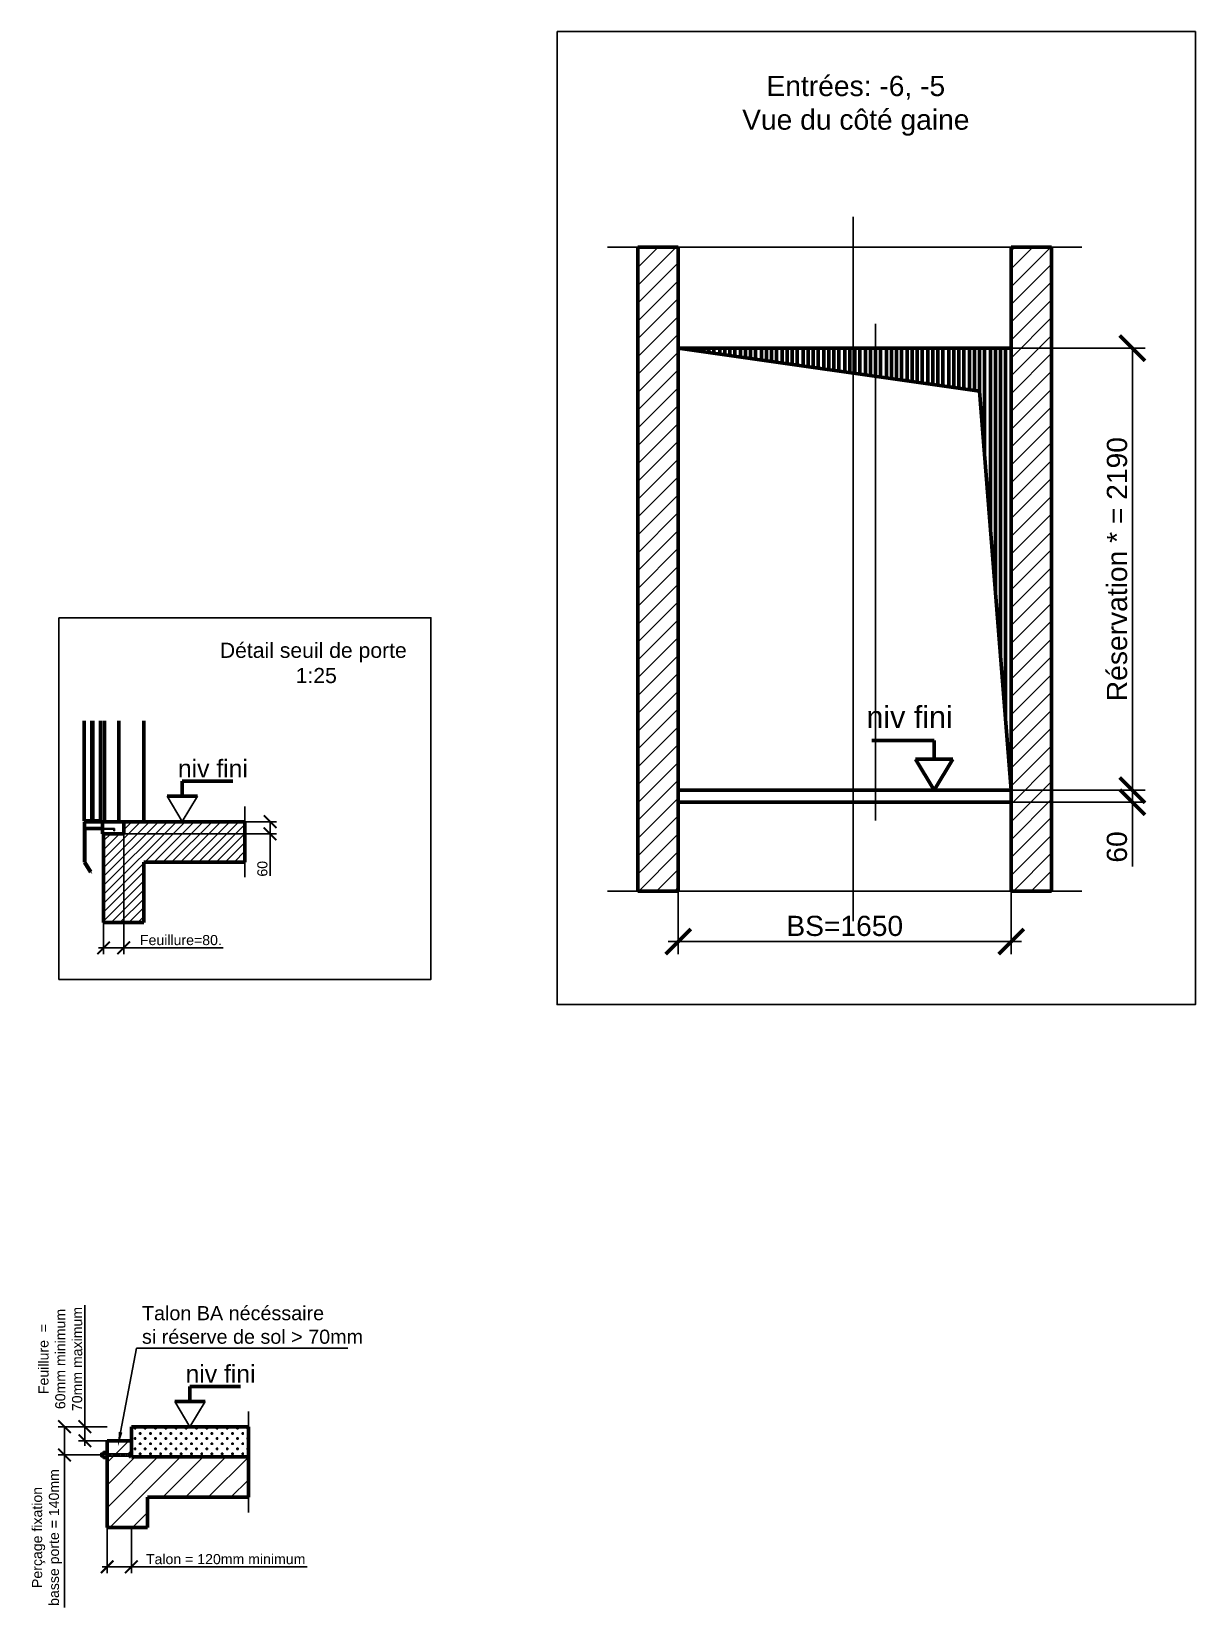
# Model space of a CAD drawing. Header units: millimetres. Extents: x -1795 to 75982, y -13206 to 25154.
# Drawn here: x 3791 to 9557, y -3237 to 4571 of the extents above; entities that cross this region are included whole.
import ezdxf
from ezdxf.enums import TextEntityAlignment as Align

# ---------------------------------------------------------------- set-up
doc = ezdxf.new("R2010")
doc.units = ezdxf.units.MM
for name, pattern in [('AM_ISO02W050', [7.5, 6, -1.5]), ('AM_ISO08W050', [18, 12, -1.5, 3, -1.5]), ('DASH_CENTER', [36, 24, -3, 6, -3])]:
    doc.linetypes.add(name, pattern=pattern)
doc.layers.add('1', color=1, linetype='Continuous')
for name, color, linetype, lineweight in [('AM_0', 7, 'Continuous', 50), ('AM_5', 3, 'Continuous', 25), ('AM_8', 1, 'Continuous', 25), ('LDCar-AM_0', 7, 'Continuous', 50), ('LDCar-AM_3', 6, 'AM_ISO02W050', 25), ('LDCar-AM_4', 3, 'Continuous', 25), ('LDCar-AM_6', 2, 'Continuous', 35), ('LDCar-AM_7', 4, 'AM_ISO08W050', 25), ('LDShaft-AM_0', 7, 'Continuous', 50), ('LDShaft-AM_4', 3, 'Continuous', 25), ('LDShaft-AM_5', 3, 'Continuous', 25), ('LDShaft-AM_6', 2, 'Continuous', 35), ('LDShaft-AM_7', 4, 'AM_ISO08W050', 25), ('LDShaft-AM_8', 1, 'Continuous', 25)]:
    doc.layers.add(name, color=color, linetype=linetype, lineweight=lineweight)
doc.layers.add('AM_VIEWS', color=1, linetype='Continuous', lineweight=25, plot=False)
doc.styles.add('ACDINTS', font='arial.ttf', dxfattribs={"height": 0.2})
doc.styles.add('LD', font='ARIALUNI.TTF')
doc.dimstyles.new('LIFT', dxfattribs={"dimtxt": 2.5, "dimasz": 2.5, "dimexe": 1.25, "dimexo": 0, "dimgap": 0.5, "dimtad": 1, "dimdec": 0, "dimzin": 1, "dimdsep": 46, "dimtxsty": 'LD', "dimblk": 'ARCHTICK', "dimcen": 0, "dimdle": 1, "dimclrd": 3, "dimclre": 3, "dimclrt": 4, "dimadec": 0, "dimazin": 0, "dimtp": 0.1, "dimtm": 0.1, "dimtfac": 0.71, "dimtdec": 0, "dimtix": 1, "dimtmove": 0, "dimatfit": 3, "dimfxl": 1, "dimtolj": 1, "dimarcsym": 0})

# ---------------------------------------------------------------- blocks, each defined once
blk = doc.blocks.new('LD_20150423131208_00000000')
at = {"layer": 'LDShaft-AM_0'}
for p, q in [((2000, 1100), (2000, 1600)), ((1900, 1099.9999), (1900, 1040)), ((2000, 1099.9999), (1900, 1099.9999)), ((2500, 1099.9999), (2000, 1099.9999)), ((2500, 899.9999), (2500, 1099.9999)), ((1820, 1040), (1800, 1040)), ((1800, 1040), (1800, 600)), ((1900, 1040), (1820, 1040)), ((2000, 600), (2000, 899.9999)), ((2000, 899.9999), (2500, 899.9999)), ((1800, 600), (1820, 600)), ((1820, 600), (2000, 600))]:
    blk.add_line(p, q, dxfattribs=at)
blk = doc.blocks.new('LD_20150423131208_00000001')
at = {"layer": 'LDShaft-AM_4'}
blk.add_line((700, 75), (700, -275.0001), dxfattribs=at)
blk = doc.blocks.new('LD_20150423131208_00000002')
at = {"layer": 'LDShaft-AM_0'}
for p, q in [((-50, 500), (-50, 0)), ((20.5, 0), (20.5, 500)), ((-50, 0), (20.5, 0))]:
    blk.add_line(p, q, dxfattribs=at)
blk = doc.blocks.new('LD_20150423131208_00000003')
at = {"layer": 'LDShaft-AM_0'}
for p, q in [((700, 0), (-5, 0)), ((-5, 0), (-5, -60)), ((-5, -60), (100, -60))]:
    blk.add_line(p, q, dxfattribs=at)
blk = doc.blocks.new('_ArchTick')
at = {"color": 0, "linetype": 'ByBlock', "const_width": 0.15}
blk.add_lwpolyline([(-0.5, -0.5), (0.5, 0.5)], dxfattribs=at)
blk = doc.blocks.new('*D121')
at = {"layer": 'AM_5', "color": 3, "lineweight": -2, "transparency": 16777216}
for p, q in [((4147.5, 656.2), (4147.5, 0)), ((4247.5, 656.2), (4247.5, 0)), ((4122.5, 31.2), (4247.5, 31.2)), ((4247.5, 31.2), (4740.2, 31.2))]:
    blk.add_line(p, q, dxfattribs=at)
at = {"layer": 'Defpoints', "color": 0, "transparency": 16777216}
for p in [(4147.5, 656.2), (4247.5, 656.2), (4247.5, 31.2)]:
    blk.add_point(p, dxfattribs=at)
at = {"layer": 'AM_5', "color": 3, "lineweight": -2, "transparency": 16777216, "xscale": 62.5, "yscale": 62.5, "zscale": 62.5, "rotation": 180}
blk.add_blockref('_ArchTick', (4147.5, 31.2), dxfattribs=at)
at = {"layer": 'AM_5', "color": 3, "lineweight": -2, "transparency": 16777216, "xscale": 62.5, "yscale": 62.5, "zscale": 62.5}
blk.add_blockref('_ArchTick', (4247.5, 31.2), dxfattribs=at)
at = {"layer": 'AM_5', "color": 4, "transparency": 16777216, "insert": (4530.7, 69.3), "char_height": 50, "attachment_point": 5, "style": 'LD'}
blk.add_mtext('\\A1;Feuillure=80.', dxfattribs=at)
blk = doc.blocks.new('LD_20150423131208_00000004')
at = {"layer": 'LDCar-AM_0'}
for p, q in [((-151, 500), (-151, 5)), ((-113, 5), (-113, 500)), ((-108, 500), (-108, 5)), ((-70, 5), (-70, 500)), ((-151, 5), (-113, 5)), ((-60, 0), (-150, 0)), ((-150, 0), (-150, -34)), ((-108, 5), (-70, 5)), ((-60, -34), (-60, 0)), ((-147, -34), (-150, -34)), ((-150, -34), (-150, -200)), ((-150, -34), (-60, -34)), ((-147, -200), (-147, -34)), ((-150, -200), (-147, -200)), ((-147.2, -200.2), (-149.8, -201.8)), ((-149.8, -201.8), (-119.8, -250.8)), ((-117.2, -249.2), (-147.2, -200.2)), ((-119.8, -250.8), (-117.2, -249.2))]:
    blk.add_line(p, q, dxfattribs=at)
at = {"layer": 'LDCar-AM_3'}
for p, q in [((-151, 500), (-151, 5)), ((-150, 500), (-150, 5)), ((-150, 5), (-150, 500)), ((-114, 500), (-114, 5)), ((-114, 5), (-114, 500)), ((-113, 5), (-113, 500)), ((-108, 500), (-108, 5)), ((-107, 500), (-107, 5)), ((-107, 5), (-107, 500)), ((-71, 500), (-71, 5)), ((-71, 5), (-71, 500)), ((-70, 5), (-70, 500)), ((-151, 5), (-150, 5)), ((-150, 5), (-114, 5)), ((-114, 5), (-113, 5)), ((-108, 5), (-107, 5)), ((-107, 5), (-71, 5)), ((-71, 5), (-70, 5))]:
    blk.add_line(p, q, dxfattribs=at)
at = {"layer": 'LDCar-AM_7'}
for p, q in [((-147, -34), (-147, -37)), ((-1, -34), (-147, -34)), ((-147, -37), (-4, -37)), ((-4, -37), (-4, -46)), ((-4, -46), (-1, -46)), ((-1, -46), (-1, -34))]:
    blk.add_line(p, q, dxfattribs=at)
blk = doc.blocks.new('*D123')
at = {"layer": 'LDShaft-AM_5', "color": 3, "transparency": 16777216}
for p, q in [((4202.5, 656.2), (5003.7, 656.2)), ((4972.5, 656.2), (4972.5, 596.2)), ((4202.5, 596.2), (5003.7, 596.2)), ((4972.5, 596.2), (4972.5, 387.1))]:
    blk.add_line(p, q, dxfattribs=at)
for p in [(4202.7, 656.2), (4202.7, 596.2)]:
    blk.add_point(p, dxfattribs=at)
at = {"layer": 'LDShaft-AM_5', "color": 3, "transparency": 16777216, "xscale": 62.5, "yscale": 62.5, "zscale": 62.5}
for p, rotation in [((4972.5, 656.2), 270), ((4972.5, 596.2), 90)]:
    blk.add_blockref('_ArchTick', p, dxfattribs=dict(at, rotation=rotation))
at = {"layer": 'LDShaft-AM_5', "color": 4, "transparency": 16777216, "insert": (4960, 422.9), "char_height": 50, "attachment_point": 8, "rotation": 90, "style": 'LD'}
blk.add_mtext('60', dxfattribs=at)
blk = doc.blocks.new('LD_20150423131208_00000005')
at = {"layer": 'LDShaft-AM_8'}
for p, q in [((1800, 739.3), (2160.7, 1100)), ((1800, 783.5), (2116.5, 1100)), ((1800, 827.7), (2072.3, 1100)), ((1800, 871.9), (2028.1, 1100)), ((1800, 916.1), (1983.9, 1100)), ((1900, 1060.3), (1939.7, 1100)), ((2004.9, 900), (2204.9, 1100)), ((2049, 900), (2249, 1100)), ((2093.2, 900), (2293.2, 1100)), ((2137.4, 900), (2337.4, 1100)), ((2181.6, 900), (2381.6, 1100)), ((2225.8, 900), (2425.8, 1100)), ((2270, 900), (2470, 1100)), ((1800, 960.3), (1879.7, 1040)), ((1800, 1004.5), (1835.5, 1040)), ((2314.2, 900), (2500, 1085.8)), ((2358.4, 900), (2500, 1041.6)), ((2402.6, 900), (2500, 997.4)), ((2446.8, 900), (2500, 953.2)), ((1800, 695.1), (2000, 895.1)), ((2491, 900), (2500, 909)), ((1800, 651), (2000, 851)), ((1800, 606.8), (2000, 806.8)), ((1837.4, 600), (2000, 762.6)), ((1881.6, 600), (2000, 718.4)), ((1925.8, 600), (2000, 674.2)), ((1970, 600), (2000, 630))]:
    blk.add_line(p, q, dxfattribs=at)
blk = doc.blocks.new('LD_20150423131208_00000006')
at = {"layer": 'LDCar-AM_4'}
blk.add_line((2000, 600), (-350, 600), dxfattribs=at)
blk = doc.blocks.new('LD_20150423131208_00000007')
at = {"layer": 'LDCar-AM_4'}
blk.add_line((-350, 3790), (2000, 3790), dxfattribs=at)
blk = doc.blocks.new('LD_20150423131208_00000008')
at = {"layer": 'LDShaft-AM_0'}
for p, q in [((0, 3790), (-200, 3790)), ((-200, 3790), (-200, 600)), ((0, 3790), (0, 3290)), ((0, 600), (0, 3790)), ((1650, 3290), (1650, 3790)), ((1850, 3790), (1650, 3790)), ((1650, 3790), (1650, 600)), ((1850, 600), (1850, 3790)), ((0, 3290), (1650, 3290)), ((0, 1099.9999), (0, 1040)), ((1650, 1099.9999), (0, 1099.9999)), ((1650, 1040), (1650, 1099.9999)), ((0, 1040), (0, 600)), ((1650, 1040), (0, 1040)), ((0, 1040), (1650, 1040)), ((1650, 600), (1650, 1040)), ((-200, 600), (0, 600)), ((1650, 600), (1850, 600))]:
    blk.add_line(p, q, dxfattribs=at)
blk = doc.blocks.new('LD_20150423131208_00000009')
at = {"layer": 'LDShaft-AM_7'}
blk.add_line((-783, -3650), (-783, -160), dxfattribs=at)
blk = doc.blocks.new('LD_20150423131208_0000000A')
at = {"layer": 'LDShaft-AM_7'}
for p, q in [((-783, -650), (-783, 2840)), ((-673, -150), (-673, 2310))]:
    blk.add_line(p, q, dxfattribs=at)
blk = doc.blocks.new('LD_20150423131208_0000000B')
at = {"layer": 'LDShaft-AM_0'}
for p, q in [((0, 0), (-1650, 0)), ((-1650, 0), (-1650, -0.0001)), ((0, -0.0001), (0, 0)), ((-1650, -0.0001), (0, -0.0001))]:
    blk.add_line(p, q, dxfattribs=at)
blk = doc.blocks.new('*D131')
at = {"layer": 'AM_5', "color": 3, "transparency": 16777216}
for p, q in [((8644.1, 3002.5), (9306.6, 3002.5)), ((9244.1, 3002.5), (9244.1, 812.5)), ((8644.1, 812.5), (9306.6, 812.5))]:
    blk.add_line(p, q, dxfattribs=at)
for p in [(8644.6, 3002.5), (8644.6, 812.5)]:
    blk.add_point(p, dxfattribs=at)
at = {"layer": 'AM_5', "color": 3, "transparency": 16777216, "xscale": 125, "yscale": 125, "zscale": 125}
for p, rotation in [((9244.1, 3002.5), 90), ((9244.1, 812.5), 270)]:
    blk.add_blockref('_ArchTick', p, dxfattribs=dict(at, rotation=rotation))
at = {"layer": 'AM_5', "color": 4, "transparency": 16777216, "insert": (9219.1, 1907.5), "char_height": 100, "attachment_point": 8, "rotation": 90, "style": 'LD'}
blk.add_mtext('Réservation * = 2190', dxfattribs=at)
blk = doc.blocks.new('*D132')
at = {"layer": 'Defpoints', "color": 0, "transparency": 16777216}
for p in [(6994.1, 812.5), (8644.1, 812.5), (8644.1, 62.5)]:
    blk.add_point(p, dxfattribs=at)
at = {"layer": 'LDShaft-AM_5', "color": 3, "lineweight": -2, "transparency": 16777216}
for p, q in [((6994.1, 812.5), (6994.1, 0)), ((8644.1, 812.5), (8644.1, 0)), ((6944.1, 62.5), (8694.1, 62.5))]:
    blk.add_line(p, q, dxfattribs=at)
at = {"layer": 'LDShaft-AM_5', "color": 3, "lineweight": -2, "transparency": 16777216, "xscale": 125, "yscale": 125, "zscale": 125, "rotation": 180}
blk.add_blockref('_ArchTick', (6994.1, 62.5), dxfattribs=at)
at = {"layer": 'LDShaft-AM_5', "color": 3, "lineweight": -2, "transparency": 16777216, "xscale": 125, "yscale": 125, "zscale": 125}
blk.add_blockref('_ArchTick', (8644.1, 62.5), dxfattribs=at)
at = {"layer": 'LDShaft-AM_5', "color": 4, "transparency": 16777216, "insert": (7819.1, 139.2), "char_height": 100, "attachment_point": 5, "style": 'LD'}
blk.add_mtext('\\A1;BS=1650', dxfattribs=at)
blk = doc.blocks.new('LD_HOLE')
for p, q in [((-0.5, 0.5), (0.4046, 0.403)), ((-0.4375, 0.5), (-0.4375, 0.4933)), ((-0.4225, 0.5), (-0.4225, 0.4917)), ((-0.4075, 0.5), (-0.4075, 0.4901)), ((-0.3925, 0.5), (-0.3925, 0.4878)), ((-0.375, 0.5), (-0.375, 0.4866)), ((-0.36, 0.5), (-0.36, 0.485)), ((-0.345, 0.5), (-0.345, 0.4834)), ((-0.33, 0.5), (-0.33, 0.4818)), ((-0.3125, 0.5), (-0.3125, 0.4799)), ((-0.2975, 0.5), (-0.2975, 0.4783)), ((-0.2825, 0.5), (-0.2825, 0.4767)), ((-0.2675, 0.5), (-0.2675, 0.4751)), ((-0.25, 0.5), (-0.25, 0.4732)), ((-0.235, 0.5), (-0.235, 0.4716)), ((-0.22, 0.5), (-0.22, 0.47)), ((-0.205, 0.5), (-0.205, 0.4684)), ((-0.1875, 0.5), (-0.1875, 0.4665)), ((-0.1725, 0.5), (-0.1725, 0.4649)), ((-0.1575, 0.5), (-0.1575, 0.4633)), ((-0.1425, 0.5), (-0.1425, 0.4617)), ((-0.125, 0.5), (-0.125, 0.4598)), ((-0.11, 0.5), (-0.11, 0.4582)), ((-0.095, 0.5), (-0.095, 0.4566)), ((-0.08, 0.5), (-0.08, 0.455)), ((-0.0625, 0.5), (-0.0625, 0.4531)), ((-0.0475, 0.5), (-0.0475, 0.4515)), ((-0.0325, 0.5), (-0.0325, 0.4499)), ((-0.0175, 0.5), (-0.0175, 0.4483)), ((0, 0.5), (0, 0.4464)), ((0.015, 0.5), (0.015, 0.4448)), ((0.03, 0.5), (0.03, 0.4432)), ((0.045, 0.5), (0.045, 0.4416)), ((0.0625, 0.5), (0.0625, 0.4397)), ((0.0775, 0.5), (0.0775, 0.4381)), ((0.0925, 0.5), (0.0925, 0.4365)), ((0.1075, 0.5), (0.1075, 0.4349)), ((0.125, 0.5), (0.125, 0.433)), ((0.14, 0.5), (0.14, 0.4314)), ((0.155, 0.5), (0.155, 0.4298)), ((0.17, 0.5), (0.17, 0.4282)), ((0.1875, 0.5), (0.1875, 0.4263)), ((0.2025, 0.5), (0.2025, 0.4247)), ((0.2175, 0.5), (0.2175, 0.4231)), ((0.2325, 0.5), (0.2325, 0.4214)), ((0.25, 0.5), (0.25, 0.4196)), ((0.265, 0.5), (0.265, 0.418)), ((0.28, 0.5), (0.28, 0.4164)), ((0.295, 0.5), (0.295, 0.4147)), ((0.3125, 0.5), (0.3125, 0.4129)), ((0.3275, 0.5), (0.3275, 0.4113)), ((0.3425, 0.5), (0.3425, 0.4097)), ((0.3575, 0.5), (0.3575, 0.408)), ((0.375, 0.5), (0.375, 0.4062)), ((0.39, 0.5), (0.39, 0.4046)), ((0.405, 0.5), (0.405, 0.3989)), ((0.42, 0.5), (0.42, 0.257)), ((0.4375, 0.5), (0.4375, 0.0914)), ((0.4525, 0.5), (0.4525, -0.0505)), ((0.4675, 0.5), (0.4675, -0.1925)), ((0.4825, 0.5), (0.4825, -0.3344)), ((0.4046, 0.403), (0.5, -0.5))]:
    blk.add_line(p, q)
blk = doc.blocks.new('LD_20150423131208_0000000C')
at = {"layer": 'LDCar-AM_0', "xscale": 1650, "yscale": 2190, "zscale": 1650}
blk.add_blockref('LD_HOLE', (0, 0), dxfattribs=at)
blk = doc.blocks.new('LD_20150423131208_0000000D')
at = {"layer": 'LDShaft-AM_8'}
for p, q in [((-200, 3600.7), (-10.7, 3790)), ((-200, 3689.1), (-99.1, 3790)), ((-200, 3777.5), (-187.5, 3790)), ((1650, 3594.5), (1845.5, 3790)), ((1650, 3682.9), (1757.1, 3790)), ((1650, 3771.3), (1668.7, 3790)), ((-200, 3512.3), (0, 3712.3)), ((1650, 3506.2), (1850, 3706.2)), ((-200, 3423.9), (0, 3623.9)), ((1650, 3417.8), (1850, 3617.8)), ((-200, 3335.5), (0, 3535.5)), ((1650, 3329.4), (1850, 3529.4)), ((-200, 3247.1), (0, 3447.1)), ((1650, 3241), (1850, 3441)), ((-200, 3158.8), (0, 3358.8)), ((1650, 3152.6), (1850, 3352.6)), ((-200, 3070.4), (0, 3270.4)), ((1650, 3064.2), (1850, 3264.2)), ((-200, 2982), (0, 3182)), ((1650, 2975.8), (1850, 3175.8)), ((-200, 2893.6), (0, 3093.6)), ((1650, 2887.4), (1850, 3087.4)), ((-200, 2805.2), (0, 3005.2)), ((1650, 2799), (1850, 2999)), ((-200, 2716.8), (0, 2916.8)), ((1650, 2710.7), (1850, 2910.7)), ((-200, 2628.4), (0, 2828.4)), ((1650, 2622.3), (1850, 2822.3)), ((-200, 2540), (0, 2740)), ((1650, 2533.9), (1850, 2733.9)), ((-200, 2451.7), (0, 2651.7)), ((1650, 2445.5), (1850, 2645.5)), ((-200, 2363.3), (0, 2563.3)), ((1650, 2357.1), (1850, 2557.1)), ((-200, 2274.9), (0, 2474.9)), ((1650, 2268.7), (1850, 2468.7)), ((-200, 2186.5), (0, 2386.5)), ((1650, 2180.3), (1850, 2380.3)), ((-200, 2098.1), (0, 2298.1)), ((1650, 2091.9), (1850, 2291.9)), ((-200, 2009.7), (0, 2209.7)), ((1650, 2003.6), (1850, 2203.6)), ((-200, 1921.3), (0, 2121.3)), ((1650, 1915.2), (1850, 2115.2)), ((-200, 1832.9), (0, 2032.9)), ((1650, 1826.8), (1850, 2026.8)), ((-200, 1744.5), (0, 1944.5)), ((1650, 1738.4), (1850, 1938.4)), ((-200, 1656.2), (0, 1856.2)), ((1650, 1650), (1850, 1850)), ((1650, 1650), (1850, 1850)), ((-200, 1567.8), (0, 1767.8)), ((1650, 1561.6), (1850, 1761.6)), ((-200, 1479.4), (0, 1679.4)), ((1650, 1473.2), (1850, 1673.2)), ((-200, 1391), (0, 1591)), ((1650, 1384.8), (1850, 1584.8)), ((-200, 1302.6), (0, 1502.6)), ((1650, 1296.4), (1850, 1496.4)), ((-200, 1214.2), (0, 1414.2)), ((1650, 1208.1), (1850, 1408.1)), ((-200, 1125.8), (0, 1325.8)), ((1650, 1119.7), (1850, 1319.7)), ((-200, 1037.4), (0, 1237.4)), ((1650, 1031.3), (1850, 1231.3)), ((-200, 949), (0, 1149)), ((1650, 942.9), (1850, 1142.9)), ((-200, 860.7), (0, 1060.7)), ((1650, 854.5), (1850, 1054.5)), ((-200, 772.3), (0, 972.3)), ((1650, 766.1), (1850, 966.1)), ((-200, 683.9), (0, 883.9)), ((1650, 677.7), (1850, 877.7)), ((-195.5, 600), (0, 795.5)), ((1660.7, 600), (1850, 789.3)), ((-107.1, 600), (0, 707.1)), ((1749, 600), (1850, 701)), ((-18.7, 600), (0, 618.7)), ((1837.4, 600), (1850, 612.6))]:
    blk.add_line(p, q, dxfattribs=at)
blk = doc.blocks.new('*D662')
at = {"layer": 'Defpoints', "color": 0, "transparency": 16777216}
for p in [(8914.9, 812.5), (9244.1, 812.5), (8500.1, 752.5)]:
    blk.add_point(p, dxfattribs=at)
at = {"layer": 'LDShaft-AM_5', "color": 3, "lineweight": -2, "transparency": 16777216}
for p, q in [((8914.9, 812.5), (9306.6, 812.5)), ((9244.1, 812.5), (9244.1, 702.5)), ((8500.1, 752.5), (9306.6, 752.5)), ((9244.1, 752.5), (9244.1, 434.3))]:
    blk.add_line(p, q, dxfattribs=at)
at = {"layer": 'LDShaft-AM_5', "color": 3, "lineweight": -2, "transparency": 16777216, "xscale": 125, "yscale": 125, "zscale": 125}
for p, rotation in [((9244.1, 812.5), 90), ((9244.1, 752.5), 270)]:
    blk.add_blockref('_ArchTick', p, dxfattribs=dict(at, rotation=rotation))
at = {"layer": 'LDShaft-AM_5', "color": 4, "transparency": 16777216, "insert": (9168, 530.9), "char_height": 100, "attachment_point": 5, "rotation": 90, "style": 'LD'}
blk.add_mtext('\\A1;60', dxfattribs=at)
blk = doc.blocks.new('_NONE')
blk = doc.blocks.new('LD_ENTRY_FLOOR_L')
for p, q in [((-150, 250), (0, 0)), ((0, 0), (150, 250))]:
    blk.add_line(p, q)
at = {"layer": 'AM_0'}
for p, q in [((0, 398), (-500, 398)), ((0, 250), (0, 398)), ((150, 250), (-150, 250))]:
    blk.add_line(p, q, dxfattribs=at)

msp = doc.modelspace()

# ---------------------------------------------------------------- linework, layer by layer
for p, q in [((4537.5, 657.9), (4462.5, 782.9)), ((4612.5, 782.9), (4537.5, 657.9)), ((4575.5, -2341.3), (4500.5, -2216.3)), ((4650.5, -2216.3), (4575.5, -2341.3))]:
    msp.add_line(p, q)
at = {"layer": '1', "linetype": 'DASH_CENTER'}
msp.add_line((4291.5, -2481.3), (4128.4, -2481.3), dxfattribs=at)
at = {"layer": '1'}
for p, q in [((4135.6, -2472.3), (4134.7, -2473.2)), ((4135.6, -2472.3), (4134.7, -2473.2)), ((4146.4, -2473.2), (4134.7, -2473.2)), ((4134.7, -2473.2), (4134.7, -2489.3)), ((4146.4, -2473.2), (4134.7, -2473.2)), ((4134.7, -2473.2), (4134.7, -2489.3)), ((4146.4, -2489.3), (4134.7, -2489.3)), ((4134.7, -2489.3), (4135.6, -2490.2)), ((4146.4, -2489.3), (4134.7, -2489.3)), ((4134.7, -2489.3), (4135.6, -2490.2)), ((4135.6, -2472.3), (4135.6, -2490.2)), ((4146.4, -2472.3), (4135.6, -2472.3)), ((4135.6, -2472.3), (4135.6, -2490.2)), ((4146.4, -2472.3), (4135.6, -2472.3)), ((4135.6, -2490.2), (4146.4, -2490.2)), ((4135.6, -2490.2), (4146.4, -2490.2)), ((4146.4, -2468), (4146.4, -2472.3)), ((4146.4, -2468), (4146.4, -2472.3)), ((4146.4, -2472.3), (4146.4, -2473.2)), ((4146.4, -2472.3), (4146.4, -2473.2)), ((4146.4, -2473.2), (4146.4, -2489.3)), ((4146.4, -2473.2), (4146.4, -2489.3)), ((4146.4, -2489.3), (4146.4, -2490.2)), ((4146.4, -2489.3), (4146.4, -2490.2)), ((4146.4, -2490.2), (4146.4, -2494.5)), ((4146.4, -2490.2), (4146.4, -2494.5)), ((4159.5, -2463.5), (4147.6, -2463.5)), ((4159.5, -2463.5), (4147.6, -2463.5)), ((4159.5, -2472.4), (4147.6, -2472.4)), ((4159.5, -2472.4), (4147.6, -2472.4)), ((4159.5, -2490.1), (4147.6, -2490.1)), ((4159.5, -2490.1), (4147.6, -2490.1)), ((4160.7, -2461.5), (4160.7, -2501)), ((4164.3, -2461.5), (4160.7, -2461.5)), ((4160.7, -2461.5), (4160.7, -2501)), ((4164.3, -2461.5), (4160.7, -2461.5)), ((4160.7, -2494.5), (4160.7, -2468)), ((4160.7, -2494.5), (4160.7, -2468)), ((4164.3, -2481.3), (4164.3, -2461.5)), ((4164.3, -2481.3), (4164.3, -2461.5)), ((4164.3, -2475.3), (4272.7, -2475.3)), ((4164.3, -2501), (4164.3, -2481.3)), ((4164.3, -2501), (4164.3, -2481.3)), ((4164.3, -2487.2), (4272.7, -2487.2)), ((4273.5, -2486.5), (4273.5, -2476.1)), ((4276.6, -2469.3), (4273.8, -2474.6)), ((4276.6, -2493.2), (4273.8, -2487.9)), ((4279.4, -2468.2), (4276.6, -2468.2)), ((4276.6, -2468.2), (4276.6, -2494.3)), ((4279.4, -2494.3), (4276.6, -2494.3)), ((4279.1, -2475.2), (4277, -2475.2)), ((4279.1, -2487.3), (4277, -2487.3)), ((4279.4, -2468.2), (4279.4, -2494.3)), ((4159.5, -2499), (4147.6, -2499)), ((4159.5, -2499), (4147.6, -2499)), ((4160.7, -2501), (4164.3, -2501)), ((4160.7, -2501), (4164.3, -2501))]:
    msp.add_line(p, q, dxfattribs=at)
for centre, radius, start, end in [((4154.7, -2468), 8.36, 148.06295, 211.93705), ((4154.7, -2468), 8.36, 148.06295, 211.93705), ((4178, -2481.2), 31.6, 163.73976, 196.26024), ((4178, -2481.2), 31.6, 163.73976, 196.26024), ((4154.8, -2494.5), 8.41, 148.15533, 211.84467), ((4154.8, -2494.5), 8.41, 148.15533, 211.84467), ((4152.4, -2468), 8.36, 328.06295, 31.93705), ((4152.4, -2468), 8.36, 328.06295, 31.93705), ((4129.1, -2481.2), 31.6, 343.73976, 16.26024), ((4129.1, -2481.2), 31.6, 343.73976, 16.26024), ((4152.3, -2494.5), 8.41, 328.15533, 31.84467), ((4152.3, -2494.5), 8.41, 328.15533, 31.84467), ((4272.7, -2474.1), 1.2, 270, 332.30053), ((4272.7, -2488.4), 1.2, 27.69947, 90)]:
    msp.add_arc(centre, radius, start, end, dxfattribs=at)
msp.add_point((4164.3, -2481.3), dxfattribs=at)
at = {"layer": 'AM_0'}
for p, q in [((4462.5, 782.9), (4612.5, 782.9)), ((4537.5, 856.7), (4787.5, 856.7)), ((4537.5, 782.9), (4537.5, 856.7)), ((4575.5, -2142.4), (4825.5, -2142.4)), ((4575.5, -2216.3), (4575.5, -2142.4)), ((4500.5, -2216.3), (4650.5, -2216.3)), ((4285.5, -2411.3), (4285.5, -2491.3)), ((4285.5, -2491.3), (4865.5, -2491.3)), ((4365.5, -2691.3), (4865.5, -2691.3))]:
    msp.add_line(p, q, dxfattribs=at)
at = {"layer": 'AM_5', "color": 3}
for p, q in [((4310.8, -1952.6), (4232.1, -2368.9)), ((4334.5, -1952.6), (4310.8, -1952.6)), ((5358.3, -1952.6), (4334.5, -1952.6)), ((4165.3, -2341.3), (3923.1, -2341.3)), ((3954.4, -2341.3), (3954.4, -2506.3)), ((4128.4, -2481.3), (3923.1, -2481.3)), ((3954.4, -2481.3), (3954.4, -3237.1)), ((4165.5, -2841.3), (4165.5, -3067.1)), ((4285.5, -2841.3), (4285.5, -3067.1)), ((4140.5, -3035.8), (4285.5, -3035.8)), ((4285.5, -3035.8), (5157, -3035.8))]:
    msp.add_line(p, q, dxfattribs=at)
at = {"layer": 'AM_5', "color": 3, "linetype": 'Continuous'}
msp.add_trace([(4223.1, -2367.2), (4241.2, -2370.6), (4219.1, -2437.7)], dxfattribs=at)
at = {"layer": 'AM_8'}
for p, q in [((4165.5, -2518.3), (4272.6, -2411.3)), ((4309.8, -2349.3), (4297.1, -2349.3)), ((4309.8, -2400.1), (4297.1, -2400.1)), ((4303.5, -2355.6), (4303.5, -2342.9)), ((4303.5, -2406.4), (4303.5, -2393.7)), ((4335.2, -2374.7), (4322.5, -2374.7)), ((4328.9, -2381), (4328.9, -2368.3)), ((4328.9, -2431.8), (4328.9, -2419.1)), ((4360.6, -2349.3), (4347.9, -2349.3)), ((4360.6, -2400.1), (4347.9, -2400.1)), ((4354.3, -2355.6), (4354.3, -2342.9)), ((4354.3, -2406.4), (4354.3, -2393.7)), ((4386, -2374.7), (4373.3, -2374.7)), ((4379.7, -2381), (4379.7, -2368.3)), ((4379.7, -2431.8), (4379.7, -2419.1)), ((4411.4, -2349.3), (4398.7, -2349.3)), ((4411.4, -2400.1), (4398.7, -2400.1)), ((4405.1, -2355.6), (4405.1, -2342.9)), ((4405.1, -2406.4), (4405.1, -2393.7)), ((4436.8, -2374.7), (4424.1, -2374.7)), ((4430.5, -2381), (4430.5, -2368.3)), ((4430.5, -2431.8), (4430.5, -2419.1)), ((4462.2, -2349.3), (4449.5, -2349.3)), ((4462.2, -2400.1), (4449.5, -2400.1)), ((4455.9, -2355.6), (4455.9, -2342.9)), ((4455.9, -2406.4), (4455.9, -2393.7)), ((4487.6, -2374.7), (4474.9, -2374.7)), ((4481.3, -2381), (4481.3, -2368.3)), ((4481.3, -2431.8), (4481.3, -2419.1)), ((4513, -2349.3), (4500.3, -2349.3)), ((4513, -2400.1), (4500.3, -2400.1)), ((4506.7, -2355.6), (4506.7, -2342.9)), ((4506.7, -2406.4), (4506.7, -2393.7)), ((4538.4, -2374.7), (4525.7, -2374.7)), ((4532.1, -2381), (4532.1, -2368.3)), ((4532.1, -2431.8), (4532.1, -2419.1)), ((4563.8, -2349.3), (4551.1, -2349.3)), ((4563.8, -2400.1), (4551.1, -2400.1)), ((4557.5, -2355.6), (4557.5, -2342.9)), ((4557.5, -2406.4), (4557.5, -2393.7)), ((4589.2, -2374.7), (4576.5, -2374.7)), ((4582.9, -2381), (4582.9, -2368.3)), ((4582.9, -2431.8), (4582.9, -2419.1)), ((4614.6, -2349.3), (4601.9, -2349.3)), ((4614.6, -2400.1), (4601.9, -2400.1)), ((4608.3, -2355.6), (4608.3, -2342.9)), ((4608.3, -2406.4), (4608.3, -2393.7)), ((4640, -2374.7), (4627.3, -2374.7)), ((4633.7, -2381), (4633.7, -2368.3)), ((4633.7, -2431.8), (4633.7, -2419.1)), ((4665.4, -2349.3), (4652.7, -2349.3)), ((4665.4, -2400.1), (4652.7, -2400.1)), ((4659.1, -2355.6), (4659.1, -2342.9)), ((4659.1, -2406.4), (4659.1, -2393.7)), ((4690.8, -2374.7), (4678.1, -2374.7)), ((4684.5, -2381), (4684.5, -2368.3)), ((4684.5, -2431.8), (4684.5, -2419.1)), ((4716.2, -2349.3), (4703.5, -2349.3)), ((4716.2, -2400.1), (4703.5, -2400.1)), ((4709.9, -2355.6), (4709.9, -2342.9)), ((4709.9, -2406.4), (4709.9, -2393.7)), ((4741.6, -2374.7), (4728.9, -2374.7)), ((4735.3, -2381), (4735.3, -2368.3)), ((4735.3, -2431.8), (4735.3, -2419.1)), ((4767, -2349.3), (4754.3, -2349.3)), ((4767, -2400.1), (4754.3, -2400.1)), ((4760.7, -2355.6), (4760.7, -2342.9)), ((4760.7, -2406.4), (4760.7, -2393.7)), ((4792.4, -2374.7), (4779.7, -2374.7)), ((4786.1, -2381), (4786.1, -2368.3)), ((4786.1, -2431.8), (4786.1, -2419.1)), ((4817.8, -2349.3), (4805.1, -2349.3)), ((4817.8, -2400.1), (4805.1, -2400.1)), ((4811.5, -2355.6), (4811.5, -2342.9)), ((4811.5, -2406.4), (4811.5, -2393.7)), ((4843.2, -2374.7), (4830.5, -2374.7)), ((4836.9, -2381), (4836.9, -2368.3)), ((4836.9, -2431.8), (4836.9, -2419.1)), ((4865.5, -2349.3), (4855.9, -2349.3)), ((4865.5, -2400.1), (4855.9, -2400.1)), ((4862.3, -2355.6), (4862.3, -2342.9)), ((4862.3, -2406.4), (4862.3, -2393.7)), ((4165.5, -2630.5), (4304.8, -2491.3)), ((4165.5, -2742.8), (4417.1, -2491.3)), ((4179.3, -2841.3), (4529.3, -2491.3)), ((4309.8, -2450.9), (4297.1, -2450.9)), ((4303.5, -2457.2), (4303.5, -2444.5)), ((4335.2, -2425.5), (4322.5, -2425.5)), ((4335.2, -2476.3), (4322.5, -2476.3)), ((4328.9, -2482.6), (4328.9, -2469.9)), ((4360.6, -2450.9), (4347.9, -2450.9)), ((4354.3, -2457.2), (4354.3, -2444.5)), ((4386, -2425.5), (4373.3, -2425.5)), ((4386, -2476.3), (4373.3, -2476.3)), ((4379.7, -2482.6), (4379.7, -2469.9)), ((4411.4, -2450.9), (4398.7, -2450.9)), ((4405.1, -2457.2), (4405.1, -2444.5)), ((4436.8, -2425.5), (4424.1, -2425.5)), ((4436.8, -2476.3), (4424.1, -2476.3)), ((4430.5, -2482.6), (4430.5, -2469.9)), ((4441.6, -2691.3), (4641.6, -2491.3)), ((4462.2, -2450.9), (4449.5, -2450.9)), ((4455.9, -2457.2), (4455.9, -2444.5)), ((4487.6, -2425.5), (4474.9, -2425.5)), ((4487.6, -2476.3), (4474.9, -2476.3)), ((4481.3, -2482.6), (4481.3, -2469.9)), ((4513, -2450.9), (4500.3, -2450.9)), ((4506.7, -2457.2), (4506.7, -2444.5)), ((4538.4, -2425.5), (4525.7, -2425.5)), ((4538.4, -2476.3), (4525.7, -2476.3)), ((4532.1, -2482.6), (4532.1, -2469.9)), ((4563.8, -2450.9), (4551.1, -2450.9)), ((4553.8, -2691.3), (4753.8, -2491.3)), ((4557.5, -2457.2), (4557.5, -2444.5)), ((4589.2, -2425.5), (4576.5, -2425.5)), ((4589.2, -2476.3), (4576.5, -2476.3)), ((4582.9, -2482.6), (4582.9, -2469.9)), ((4614.6, -2450.9), (4601.9, -2450.9)), ((4608.3, -2457.2), (4608.3, -2444.5)), ((4640, -2425.5), (4627.3, -2425.5)), ((4640, -2476.3), (4627.3, -2476.3)), ((4633.7, -2482.6), (4633.7, -2469.9)), ((4665.4, -2450.9), (4652.7, -2450.9)), ((4659.1, -2457.2), (4659.1, -2444.5)), ((4666.1, -2691.3), (4865.5, -2491.8)), ((4690.8, -2425.5), (4678.1, -2425.5)), ((4690.8, -2476.3), (4678.1, -2476.3)), ((4684.5, -2482.6), (4684.5, -2469.9)), ((4716.2, -2450.9), (4703.5, -2450.9)), ((4709.9, -2457.2), (4709.9, -2444.5)), ((4741.6, -2425.5), (4728.9, -2425.5)), ((4741.6, -2476.3), (4728.9, -2476.3)), ((4735.3, -2482.6), (4735.3, -2469.9)), ((4767, -2450.9), (4754.3, -2450.9)), ((4760.7, -2457.2), (4760.7, -2444.5)), ((4792.4, -2425.5), (4779.7, -2425.5)), ((4792.4, -2476.3), (4779.7, -2476.3)), ((4786.1, -2482.6), (4786.1, -2469.9)), ((4817.8, -2450.9), (4805.1, -2450.9)), ((4811.5, -2457.2), (4811.5, -2444.5)), ((4843.2, -2425.5), (4830.5, -2425.5)), ((4843.2, -2476.3), (4830.5, -2476.3)), ((4836.9, -2482.6), (4836.9, -2469.9)), ((4865.5, -2450.9), (4855.9, -2450.9)), ((4862.3, -2457.2), (4862.3, -2444.5)), ((4778.4, -2691.3), (4865.5, -2604.1)), ((4291.6, -2841.3), (4365.5, -2767.3))]:
    msp.add_line(p, q, dxfattribs=at)
at = {"layer": 'AM_VIEWS'}
for points in [[(6394.1, 4571.2), (9556.6, 4571.2), (9556.6, -250), (6394.1, -250)], [(3926.5, 1666.8), (5769.1, 1666.8), (5769.1, -125), (3926.5, -125)]]:
    msp.add_lwpolyline(points, close=True, dxfattribs=at)
at = {"layer": 'LDShaft-AM_0'}
for p, q in [((4865.5, -2341.3), (4285.5, -2341.3)), ((4285.5, -2341.3), (4285.5, -2411.3)), ((4865.5, -2491.3), (4865.5, -2341.3)), ((4285.5, -2411.3), (4165.5, -2411.3)), ((4165.5, -2411.3), (4165.5, -2841.3)), ((4865.5, -2691.3), (4865.5, -2491.3)), ((4365.5, -2841.3), (4365.5, -2691.3)), ((4165.5, -2841.3), (4365.5, -2841.3))]:
    msp.add_line(p, q, dxfattribs=at)
at = {"layer": 'LDShaft-AM_4'}
for p, q in [((4865.5, -2266.3), (4865.5, -2341.3)), ((4865.5, -2341.3), (4865.5, -2491.3)), ((4865.5, -2491.3), (4865.5, -2767))]:
    msp.add_line(p, q, dxfattribs=at)
at = {"layer": 'LDShaft-AM_5', "color": 3}
for p, q in [((4055.2, -2341.3), (4055.2, -1739.4)), ((4165.3, -2341.3), (4023.9, -2341.3)), ((4055.2, -2436.3), (4055.2, -2341.3)), ((4165.5, -2411.3), (4023.9, -2411.3))]:
    msp.add_line(p, q, dxfattribs=at)

# ---------------------------------------------------------------- block references
at = {"layer": 'AM_5', "color": 3, "xscale": 62.5, "yscale": 62.5, "zscale": 62.5}
for p, rotation in [((3954.4, -2341.3), 90), ((3954.4, -2481.3), 270), ((4165.5, -3035.8), 180)]:
    msp.add_blockref('_ArchTick', p, dxfattribs=dict(at, rotation=rotation))
msp.add_blockref('_ArchTick', (4285.5, -3035.8), dxfattribs=at)
at = {"layer": 'LDCar-AM_0', "xscale": 0.617, "yscale": 0.617, "zscale": 0.617}
msp.add_blockref('LD_ENTRY_FLOOR_L', (8261.7, 812.5), dxfattribs=at)
at = {"layer": 'LDCar-AM_6'}
for name, p in [('LD_20150423131208_00000007', (6994.1, -287.5)), ('LD_20150423131208_0000000C', (7819.1, 1907.5)), ('LD_20150423131208_00000004', (4202.5, 656.2)), ('LD_20150423131208_00000006', (6994.1, -287.5))]:
    msp.add_blockref(name, p, dxfattribs=at)
at = {"layer": 'LDShaft-AM_5', "color": 3, "xscale": 62.5, "yscale": 62.5, "zscale": 62.5}
for p, rotation in [((4055.2, -2341.3), 90), ((4055.2, -2411.3), 270)]:
    msp.add_blockref('_ArchTick', p, dxfattribs=dict(at, rotation=rotation))
at = {"layer": 'LDShaft-AM_6'}
for name, p in [('LD_20150423131208_00000009', (8644.1, 3812.5)), ('LD_20150423131208_0000000A', (8644.1, 812.5)), ('LD_20150423131208_00000008', (6994.1, -287.5)), ('LD_20150423131208_0000000D', (6994.1, -287.5)), ('LD_20150423131208_00000000', (2347.5, -443.8)), ('LD_20150423131208_00000002', (4202.5, 656.2)), ('LD_20150423131208_0000000B', (8644.1, 812.5)), ('LD_20150423131208_00000001', (4147.5, 656.2)), ('LD_20150423131208_00000003', (4147.5, 656.2)), ('LD_20150423131208_00000005', (2347.5, -443.8))]:
    msp.add_blockref(name, p, dxfattribs=at)

# ---------------------------------------------------------------- texts
at = {"layer": 'AM_5', "color": 2, "insert": (4338, -1931.5), "char_height": 70, "attachment_point": 7, "style": 'ACDINTS'}
msp.add_mtext('Talon BA nécéssaire \\Psi réserve de sol > 70mm', dxfattribs=at)
at = {"layer": 'AM_5', "color": 4, "insert": (3867.7, -2890.4), "char_height": 50, "attachment_point": 5, "rotation": 90, "style": 'LD'}
msp.add_mtext('\\A1;Perçage fixation\\Pbasse porte = 140mm', dxfattribs=at)
at = {"layer": 'AM_5', "color": 4, "insert": (4752.5, -2997.8), "char_height": 50, "attachment_point": 5, "style": 'LD'}
msp.add_mtext('\\A1;Talon = 120mm minimum', dxfattribs=at)
at = {"layer": 'LDCar-AM_0', "style": 'LD'}
for height, p in [(107.97, (8354.2, 1121)), (87.5, (4862.5, 875.9)), (87.5, (4900.5, -2123.3))]:
    msp.add_text('niv fini', height=height, dxfattribs=at).set_placement(p, align=Align.RIGHT)
at = {"layer": 'LDShaft-AM_0', "attachment_point": 8, "style": 'LD'}
for s, insert, char_height in [('\\fArial Unicode MS|b0|i0|u0;\\C256;Entrées: -6, -5\\PVue du côté gaine', (7874.1, 4054.5), 100), ('\\fArial|b0|i0|u0;\\C256;Détail seuil de porte\\P 1:25', (5186.7, 1341.8), 75)]:
    msp.add_mtext(s, dxfattribs=dict(at, insert=insert, char_height=char_height))
at = {"layer": 'LDShaft-AM_5', "color": 4, "insert": (3933.7, -2006.1), "char_height": 50, "attachment_point": 5, "rotation": 90, "style": 'LD'}
msp.add_mtext('\\A1;Feuillure  = \\P60mm minimum\\P70mm maximum', dxfattribs=at)

# ---------------------------------------------------------------- dimensions: what is measured, and where the dimension line sits
at = {"layer": 'AM_5'}
dim = msp.add_linear_dim(base=(9244.1, 1907.5), p1=(8644.1, 812.5), p2=(8644.1, 3002.5), angle=90, text='Réservation * = <>', dimstyle='LIFT', override={"dimscale": 50, "dimtxt": 2, "dimtix": 1}, dxfattribs=at)
dim.commit()
dim.dimension.update_dxf_attribs({"geometry": '*D131', "text_midpoint": (9244.1, 1907.5)})
dim = msp.add_linear_dim(base=(4247.5, 31.2), p1=(4147.5, 656.2), p2=(4247.5, 656.2), text='Feuillure=80.', dimstyle='LIFT', override={"dimscale": 25, "dimtxt": 2, "dimpost": '', "dimtix": 1}, dxfattribs=at)
dim.commit()
dim.dimension.update_dxf_attribs({"geometry": '*D121', "text_midpoint": (4530.7, 31.2), "dimtype": 160})
at = {"layer": 'LDShaft-AM_5'}
dim = msp.add_linear_dim(base=(9244.1, 812.5), p1=(8500.1, 752.5), p2=(8914.9, 812.5), angle=90, dimstyle='LIFT', override={"dimscale": 50, "dimtxt": 2, "dimjust": 1, "dimblk2": 'NONE', "dimtix": 0}, dxfattribs=at)
dim.commit()
dim.dimension.update_dxf_attribs({"geometry": '*D662', "text_midpoint": (9244.1, 530.9), "dimtype": 160})
dim = msp.add_linear_dim(base=(8644.1, 62.5), p1=(6994.1, 812.5), p2=(8644.1, 812.5), text='BS=<>', dimstyle='LIFT', override={"dimscale": 50, "dimtxt": 2, "dimpost": '', "dimtix": 1}, dxfattribs=at)
dim.commit()
dim.dimension.update_dxf_attribs({"geometry": '*D132', "text_midpoint": (7819.1, 139.2)})
dim = msp.add_linear_dim(base=(4972.5, 626.2), p1=(4202.5, 596.2), p2=(4202.5, 656.2), angle=90, dimstyle='LIFT', override={"dimscale": 25, "dimtxt": 2, "dimjust": 1, "dimtix": 0}, dxfattribs=at)
dim.commit()
dim.dimension.update_dxf_attribs({"geometry": '*D123', "text_midpoint": (4972.5, 626.2)})

doc.saveas('drawing.dxf')
